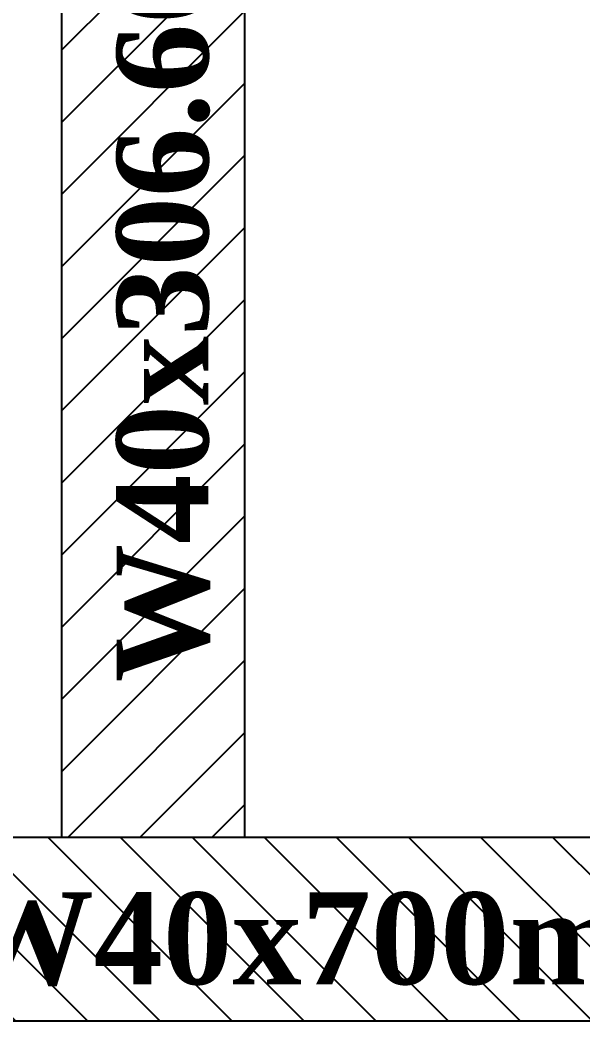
# Model space of a CAD drawing. Header units: millimetres. Extents: x 0 to 3565, y 0 to 2487.
# Drawn here: x 2520.9 to 2643.6, y 1783 to 2001 of the extents above; entities that cross this region are included whole.
import ezdxf
from ezdxf.enums import TextEntityAlignment as Align

# ---------------------------------------------------------------- set-up
doc = ezdxf.new("R2010")
doc.units = ezdxf.units.MM
doc.styles.add('Tahoma', font='timesbd.ttf', dxfattribs={"height": 50})

# ---------------------------------------------------------------- blocks, each defined once
blk = doc.blocks.new('*U477')
at = {"ltscale": 100}
h = blk.add_hatch(dxfattribs=at)
h.set_pattern_fill('ANSI31', color=253, scale=3.5, angle=-90, style=0)
h.set_pattern_definition([(315, (407.395, -0.0001), (7.85772, 7.85772), [])])
h.paths.add_polyline_path([(150.4, 40), (150.4, 0), (457, 0), (457, 40)])
at = {"color": 253, "ltscale": 150}
blk.add_lwpolyline([(150.4, 40), (150.4, 0), (457, 0), (457, 40)], close=True, dxfattribs=at)
at = {"color": 253, "ltscale": 5, "style": 'Tahoma'}
blk.add_attdef('SIZE2', text='', height=20, dxfattribs=at).set_placement((303.7, 18), align=Align.MIDDLE_CENTER)
blk = doc.blocks.new('*U480')
at = {"ltscale": 100}
h = blk.add_hatch(dxfattribs=at)
h.set_pattern_fill('ANSI31', color=253, scale=3.5, angle=-90, style=0)
h.set_pattern_definition([(315, (-223.195, 8e-05), (7.85772, 7.85772), [])])
h.paths.add_polyline_path([(-361.6, 40), (-361.6, 0), (338.4, 0), (338.4, 40)])
at = {"color": 253, "ltscale": 150}
blk.add_lwpolyline([(-361.6, 40), (-361.6, 0), (338.4, 0), (338.4, 40)], close=True, dxfattribs=at)
at = {"color": 253, "ltscale": 5, "style": 'Tahoma'}
blk.add_attdef('SIZE2', text='', height=20, dxfattribs=at).set_placement((-11.6, 18), align=Align.MIDDLE_CENTER)

msp = doc.modelspace()

# ---------------------------------------------------------------- block references
at = {"ltscale": 5, "rotation": 90}
msp.add_blockref('*U477', (2569.94, 1672.56), dxfattribs=at).add_auto_attribs({'SIZE2': 'W40x306.6046mm'})
at = {"ltscale": 5}
msp.add_blockref('*U480', (2603.94, 1782.95), dxfattribs=at).add_auto_attribs({'SIZE2': 'W40x700mm'})

doc.saveas('drawing.dxf')
